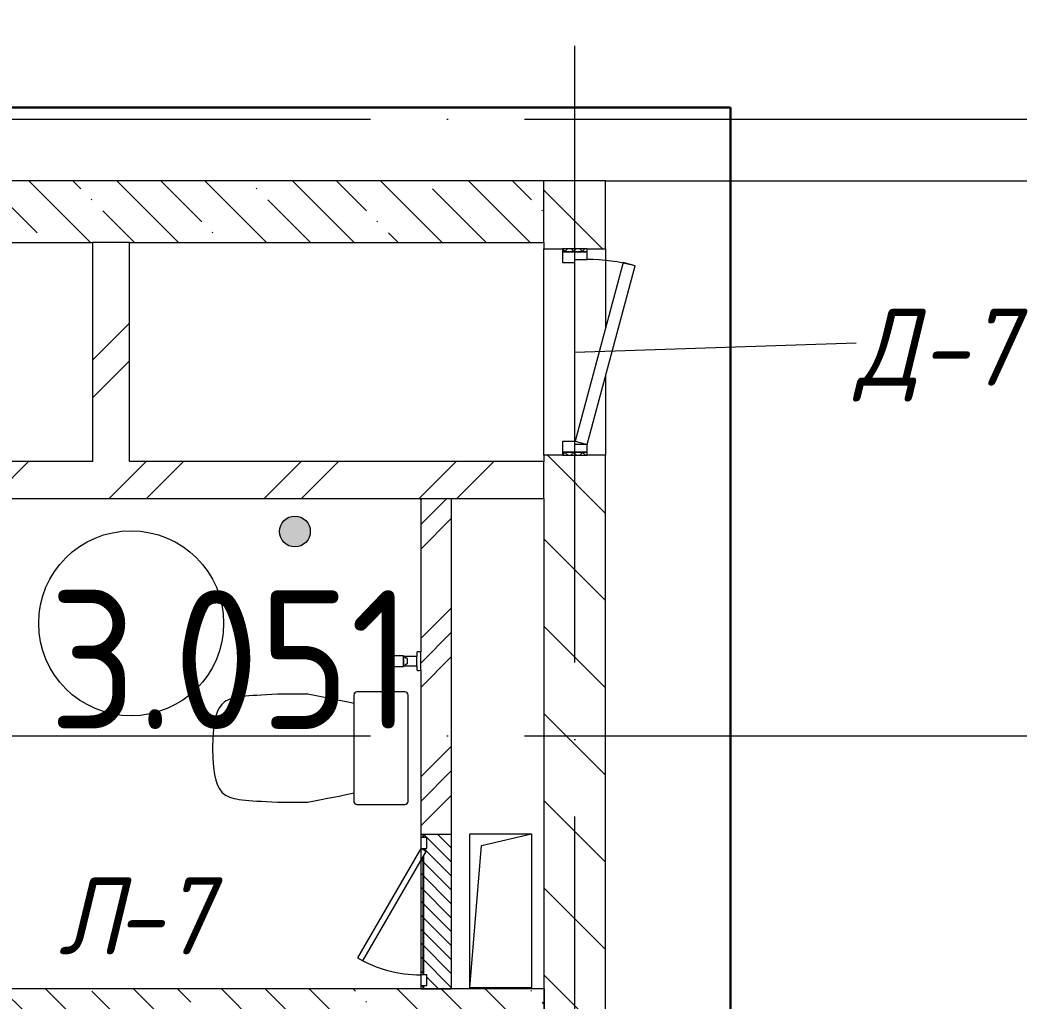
# Model space of a CAD drawing. Header units: millimetres. Extents: x -592259 to 288321, y -552984 to 293768.
# Drawn here: x 166603 to 169844, y -215891 to -212709 of the extents above; entities that cross this region are included whole.
import ezdxf

# ---------------------------------------------------------------- set-up
doc = ezdxf.new("R2010")
doc.units = ezdxf.units.MM
doc.linetypes.add('ADSK_Линия сетки', pattern=[2500, 2000, -250, 0, -250])
for name, color, linetype, lineweight in [('4) Штукатурка', 6, 'Continuous', 30), ('4.5) Штук Гипсовая по ЖБ', 6, 'Continuous', 30), ('4.6) Швы', 6, 'Continuous', 30), ('A-AREA-____-IDEN', 250, 'Continuous', 9), ('A-DETL-GENF-OTLN', 250, 'Continuous', 5), ('A-DOOR-____-IDEN', 250, 'Continuous', 9), ('A-DOOR-____-MCUT', 250, 'Continuous', 5), ('A-DOOR-____-OTLN', 250, 'Continuous', 5), ('A-DOOR-FRAM-MCUT', 250, 'Continuous', 5), ('A-DOOR-FRAM-OTLN', 250, 'Continuous', 5), ('A-FLOR-____-OTLN', 250, 'Continuous', 9), ('A-GENM-____-MCUT', 250, 'Continuous', 25), ('A-GENM-____-OTLN', 250, 'Continuous', 9), ('A-GLAZ-____-OTLN', 250, 'Continuous', 5), ('A-WALL-____-MCUT', 250, 'Continuous', 13), ('A-WALL-____-PATT', 250, 'Continuous', 13), ('G-____-____-TEXT', 250, 'Continuous', 9), ('I-WALL-____-OTLN', 250, 'Continuous', 9), ('P-SANR-FIXT-OTLN', 250, 'Continuous', 9), ('S-GRID-____-OTLN', 250, 'Continuous', 9)]:
    doc.layers.add(name, color=color, linetype=linetype, lineweight=lineweight)
doc.styles.add('ISOCPEUR_1', font='isocpeur.ttf', dxfattribs={"width": 0.9, "height": 250})
doc.styles.add('ISOCPEUR_I', font='isocpeui.ttf', dxfattribs={"width": 0.9, "height": 12.5})
pattern_1 = [(45, (28052.9, -258555.93), (-251.4472, 251.4472), []), (45, (28052.9, -258174.93), (-251.4472, 251.4472), [])]
pattern_2 = [(135, (28052.9, -258555.93), (-142.5612, -142.5612), []), (135, (28195.47, -258555.93), (-142.5612, -142.5612), [252.016, -50.403, 3.353, -47.05])]

# ---------------------------------------------------------------- blocks, each defined once
blk = doc.blocks.new('SND_Унитаз_Santek_HEO - Santek HEO_ 365х635х785_ выпуск-прямой_ PN4_5_ Х-резьба НР DN15_ К-гл_кон_ П DN100-18975652-АР1_Маркировочный план 3 этажа секция 2_3')
at = {"layer": 'P-SANR-FIXT-OTLN', "lineweight": 5}
for p, q in [((-182.5, -10), (-182.5, -165.8)), ((172.5, 0), (-172.5, 0)), ((182.5, -165.8), (182.5, -10)), ((-172.5, -175.8), (172.5, -175.8)), ((-175, -325.6), (-175, -423.4)), ((175, -423.4), (175, -325.6))]:
    blk.add_line(p, q, dxfattribs=at)
for centre, start, end in [((-172.5, -10), 90, 180), ((-172.5, -10), 135, 180), ((172.5, -10), 360, 90), ((172.5, -10), 360, 75), ((-172.5, -165.8), 180, 270), ((-172.5, -165.8), 180, 255), ((172.5, -165.8), 270, 360), ((172.5, -165.8), 285, 360)]:
    blk.add_arc(centre, 10, start, end, dxfattribs=at)
for points in [[(-145, -174.9), (-153.6, -214.5), (-163, -263.9), (-175, -325.6)], [(175, -325.6), (163, -263.9), (153.6, -214.5), (145, -174.9)]]:
    blk.add_open_spline(points, degree=3, dxfattribs=at)
for points, knots in [([(-175, -423.4), (-169.2, -526.5), (-168.1, -609.5), (-96, -631.3), (0, -634.5)], [0, 0, 0, 0, 0.2757876, 0.5440111, 0.5440111, 0.5440111, 0.5440111]), ([(0, -634.5), (96, -631.3), (168.1, -609.5), (169.2, -526.5), (175, -423.4)], [0, 0, 0, 0, 0.2682234, 0.5440111, 0.5440111, 0.5440111, 0.5440111])]:
    blk.add_open_spline(points, degree=3, knots=knots, dxfattribs=at)
blk = doc.blocks.new('Sanitary_Bidets_Dornbracht_27701970-Dornbracht-Bidet-spray - Polished Chrome-28639767-АР1_Маркировочный план 3 этажа секция 2_3')
at = {"layer": 'A-DETL-GENF-OTLN', "lineweight": 5}
for p, q in [((139760.7, 43782.5), (139759.8, 43781.9)), ((139766.4, 43784.5), (139760.7, 43784.5)), ((139760.7, 43784.5), (139760.7, 43783.5)), ((139760.7, 43784.5), (139760.7, 43782.2)), ((139764.1, 43784.5), (139760.7, 43784.5)), ((139760.7, 43783.5), (139760.7, 43782.5)), ((139767.5, 43784.5), (139764.1, 43784.5)), ((139772, 43784.5), (139766.4, 43784.5)), ((139770.9, 43784.5), (139767.5, 43784.5)), ((139774.3, 43784.5), (139770.9, 43784.5)), ((139777.7, 43784.5), (139772, 43784.5)), ((139777.7, 43784.5), (139774.3, 43784.5)), ((139783.4, 43784.5), (139777.7, 43784.5)), ((139781.1, 43784.5), (139777.7, 43784.5)), ((139784.5, 43784.5), (139781.1, 43784.5)), ((139789, 43784.5), (139783.4, 43784.5)), ((139787.9, 43784.5), (139784.5, 43784.5)), ((139791.3, 43784.5), (139787.9, 43784.5)), ((139794.7, 43784.5), (139789, 43784.5)), ((139794.7, 43784.5), (139791.3, 43784.5)), ((139794.7, 43783.6), (139794.7, 43784.5)), ((139794.7, 43783.6), (139794.7, 43784.5)), ((139794.7, 43782.5), (139794.7, 43783.6)), ((139794.7, 43782.4), (139794.7, 43783.6)), ((139799.6, 43782.5), (139794.7, 43782.5)), ((139794.7, 43780.9), (139794.7, 43782.4)), ((139804.4, 43782.5), (139799.6, 43782.5)), ((139809.8, 43782.5), (139804.4, 43782.5)), ((139815.1, 43782.5), (139809.8, 43782.5)), ((139820.5, 43782.5), (139815.1, 43782.5)), ((139825.8, 43782.5), (139820.5, 43782.5)), ((139831.2, 43782.5), (139825.8, 43782.5)), ((139836.5, 43782.8), (139831.2, 43782.5)), ((139838, 43784), (139836.5, 43784)), ((139836.5, 43784), (139836.5, 43782.8)), ((139838, 43784), (139836.5, 43784)), ((139836.5, 43784), (139836.5, 43782.8)), ((139836.5, 43782.8), (139836.5, 43781.7)), ((139839.5, 43797.5), (139838, 43796)), ((139838, 43796), (139838, 43794.6)), ((139838, 43794.6), (139838, 43793.6)), ((139838, 43793.6), (139838, 43792.4)), ((139838, 43792.4), (139838, 43791)), ((139838, 43791), (139838, 43789.4)), ((139838, 43789.4), (139838, 43787.5)), ((139838, 43787.5), (139838, 43785.5)), ((139838, 43785.5), (139838, 43784)), ((139838, 43782.8), (139838, 43784)), ((139838, 43781.7), (139838, 43782.8)), ((139844.8, 43797.5), (139839.5, 43797.5)), ((139850, 43797.5), (139844.8, 43797.5)), ((139850, 43796), (139850, 43797.5)), ((139850, 43795), (139850, 43796)), ((139850, 43793.6), (139850, 43795)), ((139850, 43792.1), (139850, 43793.6)), ((139850, 43790.4), (139850, 43792.1)), ((139850, 43788.6), (139850, 43790.4)), ((139850, 43786.6), (139850, 43788.6)), ((139850, 43784.4), (139850, 43786.6)), ((139850, 43781.9), (139850, 43784.4)), ((139759.8, 43781.9), (139759.7, 43781)), ((139759.7, 43781), (139759.7, 43779.9)), ((139759.7, 43779.9), (139759.7, 43778.8)), ((139759.7, 43778.8), (139759.7, 43778)), ((139759.7, 43778), (139759.7, 43777)), ((139759.7, 43777), (139759.7, 43776)), ((139759.7, 43776), (139759.7, 43774.9)), ((139759.7, 43774.9), (139759.7, 43773.9)), ((139759.7, 43773.9), (139759.7, 43773)), ((139759.7, 43773), (139759.7, 43772.1)), ((139759.7, 43772.1), (139759.7, 43771.2)), ((139759.7, 43771.2), (139759.7, 43770.3)), ((139759.7, 43770.3), (139759.7, 43769.5)), ((139759.7, 43769.5), (139759.7, 43768.6)), ((139759.7, 43768.6), (139759.7, 43767.7)), ((139759.7, 43767.7), (139759.7, 43766.6)), ((139759.7, 43766.6), (139759.7, 43765.5)), ((139759.7, 43765.5), (139759.7, 43764.7)), ((139759.7, 43764.7), (139759.7, 43763.8)), ((139759.7, 43763.8), (139759.7, 43762.9)), ((139759.7, 43762.9), (139759.7, 43761.8)), ((139759.7, 43761.8), (139759.7, 43760.6)), ((139759.7, 43760.6), (139759.7, 43759.7)), ((139759.7, 43759.7), (139759.7, 43758.5)), ((139759.7, 43758.5), (139759.7, 43757.6)), ((139759.7, 43757.6), (139759.7, 43756.5)), ((139759.7, 43756.5), (139759.7, 43755.4)), ((139759.7, 43755.4), (139759.7, 43754.5)), ((139759.7, 43754.5), (139759.7, 43753.6)), ((139759.7, 43753.6), (139760, 43752.8)), ((139760, 43752.8), (139760.7, 43751.5)), ((139760.7, 43782.2), (139760.7, 43780.5)), ((139760.7, 43780.5), (139760.7, 43778.4)), ((139760.7, 43778.4), (139760.7, 43776)), ((139760.7, 43776), (139760.7, 43773.3)), ((139760.7, 43773.3), (139760.7, 43770.5)), ((139760.7, 43770.5), (139760.7, 43767.5)), ((139760.7, 43767.5), (139760.7, 43764.5)), ((139760.7, 43764.5), (139760.7, 43761.7)), ((139760.7, 43761.7), (139760.7, 43759)), ((139760.7, 43759), (139760.7, 43756.6)), ((139760.7, 43756.6), (139760.7, 43754.5)), ((139760.7, 43754.5), (139760.7, 43752.8)), ((139760.7, 43752.8), (139760.7, 43751.5)), ((139760.7, 43751.5), (139760.7, 43750.5)), ((139760.7, 43751.5), (139760.7, 43750.5)), ((139760.7, 43750.5), (139766.4, 43750.5)), ((139760.7, 43750.5), (139764.1, 43750.5)), ((139764.1, 43750.5), (139767.5, 43750.5)), ((139766.4, 43750.5), (139772, 43750.5)), ((139767.5, 43750.5), (139770.9, 43750.5)), ((139770.9, 43750.5), (139774.3, 43750.5)), ((139772, 43750.5), (139777.7, 43750.5)), ((139774.3, 43750.5), (139777.7, 43750.5)), ((139777.7, 43750.5), (139783.4, 43750.5)), ((139777.7, 43750.5), (139781.1, 43750.5)), ((139781.1, 43750.5), (139784.5, 43750.5)), ((139783.4, 43750.5), (139789, 43750.5)), ((139784.5, 43750.5), (139787.9, 43750.5)), ((139787.9, 43750.5), (139791.3, 43750.5)), ((139789, 43750.5), (139794.7, 43750.5)), ((139791.3, 43750.5), (139794.7, 43750.5)), ((139797.1, 43781.8), (139794.7, 43782)), ((139794.7, 43782), (139794.7, 43780.9)), ((139794.7, 43780.9), (139794.7, 43779)), ((139794.7, 43779), (139794.7, 43780.9)), ((139794.7, 43779), (139794.7, 43776.8)), ((139794.7, 43776.8), (139794.7, 43779)), ((139794.7, 43776.8), (139794.7, 43774.3)), ((139794.7, 43774.3), (139794.7, 43776.8)), ((139794.7, 43774.3), (139794.7, 43773.3)), ((139794.7, 43773.3), (139794.7, 43774.3)), ((139794.7, 43773.3), (139794.7, 43771.9)), ((139794.7, 43770.5), (139794.7, 43773.3)), ((139794.7, 43771.9), (139794.7, 43770.5)), ((139794.7, 43770.5), (139794.7, 43769.2)), ((139794.7, 43769.2), (139794.7, 43770.5)), ((139794.7, 43769.2), (139794.7, 43768.3)), ((139794.7, 43768.3), (139794.7, 43769.2)), ((139794.7, 43768.3), (139794.7, 43767.5)), ((139794.7, 43767.5), (139794.7, 43768.3)), ((139794.7, 43767.5), (139794.7, 43766.7)), ((139794.7, 43766.7), (139794.7, 43767.5)), ((139794.7, 43766.7), (139794.7, 43765.9)), ((139794.7, 43765.9), (139794.7, 43766.7)), ((139794.7, 43765.9), (139794.7, 43764.5)), ((139794.7, 43764.5), (139794.7, 43765.9)), ((139794.7, 43764.5), (139794.7, 43763.1)), ((139794.7, 43761.7), (139794.7, 43764.5)), ((139794.7, 43763.1), (139794.7, 43761.7)), ((139794.7, 43761.7), (139794.7, 43760.7)), ((139794.7, 43760.7), (139794.7, 43761.7)), ((139794.7, 43760.7), (139794.7, 43758.2)), ((139794.7, 43758.2), (139794.7, 43760.7)), ((139794.7, 43758.2), (139794.7, 43756)), ((139794.7, 43756), (139794.7, 43758.2)), ((139794.7, 43756), (139794.7, 43754.1)), ((139794.7, 43754.1), (139794.7, 43756)), ((139794.7, 43754.1), (139794.7, 43753)), ((139794.7, 43752.6), (139794.7, 43754.1)), ((139794.7, 43753), (139797.1, 43753.2)), ((139794.7, 43751.4), (139794.7, 43752.6)), ((139794.7, 43751.4), (139794.7, 43752.5)), ((139794.7, 43752.5), (139799.6, 43752.5)), ((139794.7, 43750.5), (139794.7, 43751.4)), ((139794.7, 43750.5), (139794.7, 43751.4)), ((139799.5, 43781.6), (139797.1, 43781.8)), ((139797.1, 43753.2), (139799.5, 43753.4)), ((139800.2, 43781), (139799.5, 43781.6)), ((139799.5, 43753.4), (139800.2, 43754)), ((139799.6, 43752.5), (139804.4, 43752.5)), ((139800.5, 43780.2), (139800.2, 43781)), ((139800.2, 43754), (139800.5, 43754.8)), ((139800.8, 43779.2), (139800.5, 43780.2)), ((139800.5, 43754.8), (139800.8, 43755.8)), ((139801.1, 43778), (139800.8, 43779.2)), ((139800.8, 43755.8), (139801.1, 43757)), ((139801.4, 43777.1), (139801.1, 43778)), ((139801.1, 43757), (139801.6, 43758)), ((139802.9, 43777), (139801.4, 43777.1)), ((139801.6, 43758), (139802.9, 43758)), ((139804.5, 43777), (139802.9, 43777)), ((139802.9, 43758), (139804.5, 43758.1)), ((139804.4, 43752.5), (139809.8, 43752.5)), ((139806.1, 43777), (139804.5, 43777)), ((139804.5, 43758.1), (139806.5, 43758.5)), ((139806.6, 43776.1), (139806.1, 43777)), ((139806.5, 43758.5), (139806.8, 43759.3)), ((139806.9, 43775.2), (139806.6, 43776.1)), ((139806.8, 43759.3), (139807, 43760.3)), ((139807.2, 43774), (139806.9, 43775.2)), ((139807, 43760.3), (139807.3, 43761.6)), ((139807.3, 43772.6), (139807.2, 43774)), ((139807.5, 43771), (139807.3, 43772.6)), ((139807.3, 43761.6), (139807.4, 43763.2)), ((139807.4, 43763.2), (139807.5, 43764)), ((139807.5, 43770.2), (139807.5, 43771)), ((139807.6, 43769.3), (139807.5, 43770.2)), ((139807.5, 43764.8), (139807.6, 43765.7)), ((139807.5, 43764), (139807.5, 43764.8)), ((139807.6, 43768.4), (139807.6, 43769.3)), ((139807.6, 43767.5), (139807.6, 43768.4)), ((139807.6, 43766.6), (139807.6, 43767.5)), ((139807.6, 43765.7), (139807.6, 43766.6)), ((139809.8, 43752.5), (139815.1, 43752.5)), ((139815.1, 43752.5), (139820.5, 43752.5)), ((139820.5, 43752.5), (139825.8, 43752.5)), ((139825.8, 43752.5), (139831.2, 43752.5)), ((139831.2, 43752.5), (139836.5, 43752.5)), ((139836.5, 43781.7), (139836.5, 43778.7)), ((139836.5, 43778.7), (139836.5, 43777.8)), ((139836.5, 43777.8), (139836.5, 43776.8)), ((139836.5, 43776.8), (139836.5, 43775.8)), ((139836.5, 43775.8), (139836.5, 43774.8)), ((139836.5, 43774.8), (139836.5, 43773.7)), ((139836.5, 43773.7), (139836.5, 43772.5)), ((139836.5, 43772.5), (139836.5, 43771.4)), ((139836.5, 43771.4), (139836.5, 43770.2)), ((139836.5, 43770.2), (139836.5, 43769)), ((139836.5, 43769), (139836.5, 43767.8)), ((139836.5, 43767.8), (139836.5, 43766.6)), ((139836.5, 43766.6), (139836.5, 43765.4)), ((139836.5, 43765.4), (139836.5, 43764.2)), ((139836.5, 43764.2), (139836.5, 43763)), ((139836.5, 43763), (139836.5, 43761.9)), ((139836.5, 43761.9), (139836.5, 43760.8)), ((139836.5, 43760.8), (139836.5, 43758.6)), ((139836.5, 43758.6), (139836.5, 43757.6)), ((139836.5, 43757.6), (139836.5, 43756.7)), ((139836.5, 43756.7), (139836.5, 43755.8)), ((139836.5, 43755.8), (139836.5, 43755)), ((139836.5, 43755), (139836.5, 43753.6)), ((139836.5, 43753.6), (139836.5, 43752.4)), ((139836.5, 43752.5), (139836.5, 43751.6)), ((139836.5, 43752.4), (139836.5, 43751.6)), ((139836.5, 43751.6), (139838, 43751.6)), ((139836.5, 43751.6), (139838, 43751.6)), ((139838, 43778.7), (139838, 43781.7)), ((139838, 43777.8), (139838, 43778.7)), ((139838, 43776.8), (139838, 43777.8)), ((139838, 43775.8), (139838, 43776.8)), ((139838, 43774.8), (139838, 43775.8)), ((139838, 43773.7), (139838, 43774.8)), ((139838, 43772.5), (139838, 43773.7)), ((139838, 43771.4), (139838, 43772.5)), ((139838, 43770.2), (139838, 43771.4)), ((139838, 43769), (139838, 43770.2)), ((139838, 43767.8), (139838, 43769)), ((139838, 43766.6), (139838, 43767.8)), ((139838, 43765.4), (139838, 43766.6)), ((139838, 43764.2), (139838, 43765.4)), ((139838, 43763), (139838, 43764.2)), ((139838, 43761.9), (139838, 43763)), ((139838, 43760.8), (139838, 43761.9)), ((139838, 43758.6), (139838, 43760.8)), ((139838, 43757.6), (139838, 43758.6)), ((139838, 43756.7), (139838, 43757.6)), ((139838, 43755.8), (139838, 43756.7)), ((139838, 43755), (139838, 43755.8)), ((139838, 43753.6), (139838, 43755)), ((139838, 43752.4), (139838, 43753.6)), ((139838, 43751.6), (139838, 43752.4)), ((139838, 43751.6), (139838, 43749.2)), ((139850, 43779.3), (139850, 43781.9)), ((139850, 43776.4), (139850, 43779.3)), ((139850, 43773.5), (139850, 43776.4)), ((139850, 43770.4), (139850, 43773.5)), ((139850, 43767.3), (139850, 43770.4)), ((139850, 43764.2), (139850, 43767.3)), ((139850, 43761.2), (139850, 43764.2)), ((139850, 43758.2), (139850, 43761.2)), ((139850, 43755.4), (139850, 43758.2)), ((139850, 43752.8), (139850, 43755.4)), ((139850, 43750.4), (139850, 43752.8)), ((139850, 43748.1), (139850, 43750.4)), ((139838, 43749.2), (139838, 43747.2)), ((139838, 43747.2), (139838, 43745.4)), ((139838, 43745.4), (139838, 43743.8)), ((139838, 43743.8), (139838, 43742.4)), ((139838, 43742.4), (139838, 43741.3)), ((139838, 43741.3), (139838, 43740.3)), ((139838, 43740.3), (139838, 43739.1)), ((139838, 43739.1), (139839.5, 43737.5)), ((139839.5, 43737.5), (139844.8, 43737.5)), ((139844.8, 43737.5), (139850, 43737.6)), ((139850, 43746.2), (139850, 43748.1)), ((139850, 43744.4), (139850, 43746.2)), ((139850, 43742.7), (139850, 43744.4)), ((139850, 43741.2), (139850, 43742.7)), ((139850, 43739.9), (139850, 43741.2)), ((139850, 43738.9), (139850, 43739.9)), ((139850, 43737.6), (139850, 43738.9))]:
    blk.add_line(p, q, dxfattribs=at)
blk = doc.blocks.new('_Wn_-As_OpeningMEP_floor__Rectangular - _Wn_-As_OpeningMEP_floor__Rectangular-32466846-АР1_Маркировочный план 3 этажа секция 2_3')
at = {"layer": 'A-DETL-GENF-OTLN', "lineweight": 5}
for p, q in [((-62.2, 262.2), (100, 300)), ((-100, -200), (-62.2, 262.2))]:
    blk.add_line(p, q, dxfattribs=at)
blk = doc.blocks.new('Дверь_СКБ_1Ст_Внутренняя1 - Н_Д-7л_670x1875h_Технический шкаф ЭОМ и СС-42409385-АР1_Маркировочный план 3 этажа секция 2_3')
at = {"layer": 'A-DOOR-____-OTLN'}
h = blk.add_hatch(dxfattribs=at)
h.set_pattern_fill('FP_145', color=256, style=0, pattern_type=2)
h.set_pattern_definition([(135, (1951.41, 164.685), (-14.14214, -14.14214), []), (225, (1951.41, 164.685), (14.14214, -14.14214), [])])
h.paths.add_polyline_path([(347.5, -40), (347.5, 40), (337.5, 40), (337.5, -40)])
at = {"layer": 'A-DOOR-FRAM-OTLN'}
h = blk.add_hatch(dxfattribs=at)
h.set_pattern_fill('FP_146', color=256, style=0, pattern_type=2)
h.set_pattern_definition([(45, (-171.384, 164.685), (-14.1421, 14.1421), []), (135, (-171.384, 164.685), (-14.1421, -14.1421), [])])
h.paths.add_polyline_path([(-312.5, -40), (-312.5, 40), (-322.5, 40), (-322.5, -40)])
at = {"layer": 'A-DOOR-____-MCUT'}
for p, q in [((-267.1, 195.3), (-277.4, 156.7)), ((312.5, 40), (-267.1, 195.3)), ((-277.4, 156.7), (302.1, 1.4)), ((302.1, 1.4), (312.5, 40))]:
    blk.add_line(p, q, dxfattribs=at)
at = {"layer": 'A-DOOR-____-OTLN'}
blk.add_arc((312.5, 40), 600, 165, 180, dxfattribs=at)
at = {"layer": 'A-DOOR-FRAM-MCUT'}
for p, q in [((-312.5, 40), (-322.5, 40)), ((-322.5, 40), (-322.5, -40)), ((-287.5, 40), (-312.5, 40)), ((-312.5, 40), (-312.5, -40)), ((-312.5, -40), (-312.5, 40)), ((-287.5, 0), (-287.5, 40)), ((312.5, 40), (312.5, 0)), ((337.5, 40), (312.5, 40)), ((337.5, -40), (337.5, 40)), ((347.5, 40), (337.5, 40)), ((337.5, 40), (337.5, -40)), ((347.5, -40), (347.5, 40)), ((-277.5, 0), (-287.5, 0)), ((-277.5, -40), (-277.5, 0)), ((312.5, 0), (302.5, 0)), ((302.5, 0), (302.5, -40)), ((-322.5, -40), (-312.5, -40)), ((-312.5, -40), (-277.5, -40)), ((302.5, -40), (337.5, -40)), ((337.5, -40), (347.5, -40))]:
    blk.add_line(p, q, dxfattribs=at)
blk = doc.blocks.new('АР_Люк - ЛРС_ВК_500х400_наружный_NCS S 1000-N-V203-АР1_Маркировочный план 3 этажа секция 2_3')
at = {"layer": 'A-DOOR-____-OTLN'}
h = blk.add_hatch(dxfattribs=at)
h.set_pattern_fill('FP_144', color=256, style=0, pattern_type=2)
h.set_pattern_definition([(45, (125, 0), (-22.6274, 22.6274), [])])
h.paths.add_polyline_path([(-125, 43), (-125, -50), (375, -50), (375, 50), (365, 50), (365, 30), (330, 30), (330, 50), (320, 32.7), (290, 50), (-125, 50)])
h.paths.add_polyline_path([(-115, 40), (-80, 40), (-80, 30), (-115, 30)])
h.paths.add_polyline_path([(-90, 43), (-80, 43), (-80, 41)])
h.paths.add_polyline_path([(-115, 43), (-115, 48), (-90, 43)])
at = {"layer": 'A-DETL-GENF-OTLN', "lineweight": 5}
for p, q in [((375, 50), (-125, 50)), ((-125, 50), (-125, -50)), ((375, -50), (375, 50)), ((-125, -50), (375, -50))]:
    blk.add_line(p, q, dxfattribs=at)
at = {"layer": 'A-DOOR-____-MCUT', "lineweight": 5}
for p, q in [((-25.1, 255), (-35.1, 237.7)), ((-35.1, 237.7), (320, 32.7)), ((330, 50), (-25.1, 255)), ((-80, 50), (-115, 50)), ((-115, 50), (-115, 30)), ((-80, 30), (-80, 50)), ((320, 32.7), (330, 50)), ((365, 50), (330, 50)), ((330, 50), (330, 30)), ((365, 30), (365, 50)), ((-115, 30), (-80, 30)), ((330, 30), (365, 30))]:
    blk.add_line(p, q, dxfattribs=at)
blk.add_arc((330, 50), 410, 150, 180, dxfattribs=at)
at = {"layer": 'A-DOOR-____-OTLN'}
blk.add_line((330, 50), (-25.1, 255), dxfattribs=at)
blk = doc.blocks.new('ASML_АР_Отделка Люка - ВО Отделка люков_Грунтовка 0_Шпатлевка 0_Окраска 0_0-42722003-АР1_Маркировочный план 3 этажа секция 2_3')
at = {"layer": 'A-GENM-____-MCUT', "lineweight": 5}
for p, q in [((-240, 3), (-250, 3)), ((-250, 3), (-250, 0)), ((177.1, 3), (-205, 3)), ((205, 3), (201, 3)), ((250, 3), (240, 3)), ((250, 0), (250, 3)), ((-250, 0), (-240, 0)), ((-205, 0), (182.3, 0)), ((199.2, 0), (205, 0)), ((240, 0), (250, 0))]:
    blk.add_line(p, q, dxfattribs=at)
blk = doc.blocks.new('AAR_СКБ_Марка_Помещения_мал - Номер-28977439-АР1_Маркировочный план 3 этажа секция 2_3')
at = {"layer": 'A-AREA-____-IDEN'}
blk.add_circle((-0.028, 0), 3, dxfattribs=at)

msp = doc.modelspace()

# ---------------------------------------------------------------- hatches: boundary and pattern name
at = {"layer": 'A-WALL-____-PATT', "lineweight": 15}
h = msp.add_hatch(dxfattribs=at)
h.set_pattern_fill('FP_19', color=256, style=0, pattern_type=2)
h.set_pattern_definition(pattern_2)
h.paths.add_polyline_path([(164752.8838, -213430.9602), (168302.9057, -213430.9602), (168302.9057, -213230.9602), (164752.8838, -213230.9602)])
h.paths.add_polyline_path([(164352.8838, -213430.9602), (164352.8838, -213230.9602), (159002.8838, -213230.9602), (159002.8838, -213430.9602), (164252.8838, -213430.9602)])
h.paths.add_polyline_path([(153012.8838, -213430.9602), (158502.8838, -213430.9602), (158502.8838, -213230.9602), (153012.8838, -213230.9602), (153012.8838, -213360.0158)])
h = msp.add_hatch(dxfattribs=at)
h.set_pattern_fill('FP_1', color=256, style=0, pattern_type=2)
h.set_pattern_definition([(135, (28052.9, -258555.93), (-141.42136, -141.42136), [])])
h.paths.add_polyline_path([(168502.9057, -221000.7777), (168502.9057, -220195.9296), (168302.9057, -220195.9296), (168302.9057, -221000.7777), (168445.192, -221000.7777)])
h.paths.add_polyline_path([(168302.9057, -219095.9296), (168502.9057, -219095.9296), (168502.9057, -214120.9602), (168302.9057, -214120.9602), (168302.9057, -219065.9296)])
h.paths.add_polyline_path([(168302.9057, -213450.9602), (168502.9057, -213450.9602), (168502.9057, -213230.9602), (168302.9057, -213230.9602), (168302.9057, -213430.9602)])
h = msp.add_hatch(dxfattribs=at)
h.set_pattern_fill('FP_2', color=256, style=0, pattern_type=2)
h.set_pattern_definition(pattern_1)
h.paths.add_polyline_path([(166837.9057, -214140.9286), (166957.9057, -214140.9286), (166957.9057, -213430.9602), (166837.9057, -213430.9602), (166837.9057, -214130.2223)])
h = msp.add_hatch(dxfattribs=at)
h.set_pattern_fill('FP_2', color=256, style=0, pattern_type=2)
h.set_pattern_definition(pattern_1)
h.paths.add_polyline_path([(168302.9057, -214260.9286), (168302.9057, -214140.9286), (164752.9057, -214140.9286), (164752.9057, -214260.9286), (168287.3432, -214260.9286)])
h = msp.add_hatch(dxfattribs=at)
h.set_pattern_fill('FP_11', color=256, style=0, pattern_type=2)
h.set_pattern_definition([(45, (28052.9, -258555.93), (-224.5064, 224.5064), []), (45, (28132.28, -258555.93), (0, 449.0128), []), (45, (27973.53, -258555.93), (0, 449.0128), [])])
h.paths.add_polyline_path([(167909.9057, -215350.928), (168002.9057, -215350.928), (168002.9057, -214260.9286), (167902.9057, -214260.9286), (167902.9057, -215350.928)])
h = msp.add_hatch(dxfattribs=at)
h.set_pattern_fill('FP_19', color=256, style=0, pattern_type=2)
h.set_pattern_definition(pattern_2)
h.paths.add_polyline_path([(168262.8838, -216050.928), (168302.9057, -216050.928), (168302.9057, -215850.928), (166077.9057, -215850.9292), (166077.9057, -216050.928), (168227.8838, -216050.928)])
h.paths.add_polyline_path([(165027.9057, -216050.928), (165027.9057, -215850.928), (164552.9057, -215850.928), (164552.9057, -216050.928), (164997.9057, -216050.928)])
at = {"layer": 'G-____-____-TEXT'}
h = msp.add_hatch(color=130, dxfattribs=at)
edge = h.paths.add_edge_path()
edge.add_arc((167494.9462, -214368.1111), 50, 0, 360)

# ---------------------------------------------------------------- linework, layer by layer
at = {"layer": '4) Штукатурка'}
msp.add_line((168907.84, -221187.4365), (168907.84, -212993.3086), dxfattribs=at)
at = {"layer": '4.5) Штук Гипсовая по ЖБ'}
msp.add_line((165018.6012, -212993.3086), (168907.84, -212993.3086), dxfattribs=at)
at = {"layer": '4.6) Швы'}
msp.add_lwpolyline([(168907.84, -214425.0915), (168907.84, -213442.1692)], dxfattribs=at)
at = {"layer": 'A-DOOR-____-IDEN'}
msp.add_line((168402.9057, -213785.9602), (169315.1483, -213756.4367), dxfattribs=at)
at = {"layer": 'A-FLOR-____-OTLN', "lineweight": 5}
for p, q in [((168502.9057, -213230.9602), (173103.0569, -213230.9602)), ((168062.8838, -215848.4286), (168062.8838, -215348.4286)), ((168062.8838, -215348.4286), (168262.8838, -215348.4286)), ((168262.8838, -215348.4286), (168262.8838, -215848.4286)), ((168262.8838, -215848.4286), (168062.8838, -215848.4286))]:
    msp.add_line(p, q, dxfattribs=at)
at = {"layer": 'A-WALL-____-MCUT', "color": 250, "lineweight": 15}
for p, q in [((168302.9057, -213230.9602), (164752.8838, -213230.9602)), ((168302.9057, -213430.9602), (168302.9057, -213230.9602)), ((164752.8838, -213430.9602), (166837.9057, -213430.9602)), ((166957.9057, -213430.9602), (168302.9057, -213430.9602)), ((167909.9057, -215850.928), (166077.9057, -215850.928)), ((168304.9057, -215850.928), (167912.9057, -215850.928)), ((168304.9057, -216050.928), (168304.9057, -215850.928))]:
    msp.add_line(p, q, dxfattribs=at)
at = {"layer": 'A-WALL-____-MCUT', "color": 7, "lineweight": 15}
for p, q in [((168502.9057, -213230.9602), (168302.9057, -213230.9602)), ((168502.9057, -213450.9602), (168502.9057, -213230.9602)), ((166837.9057, -213430.9602), (166837.9057, -214140.9286)), ((166957.9057, -214140.9286), (166957.9057, -213430.9602)), ((168302.9057, -213430.9602), (168302.9057, -213450.9602)), ((168302.9057, -213450.9602), (168362.9057, -213450.9602)), ((168442.9057, -213450.9602), (168502.9057, -213450.9602)), ((166837.9057, -214140.9286), (164752.9057, -214140.9286)), ((168302.9057, -214140.9286), (166957.9057, -214140.9286)), ((168302.9057, -214120.9602), (168302.9057, -214140.9286)), ((168362.9057, -214120.9602), (168302.9057, -214120.9602)), ((168502.9057, -214120.9602), (168442.9057, -214120.9602)), ((168502.9057, -219065.9296), (168502.9057, -214120.9602)), ((164752.9057, -214260.9286), (168302.9057, -214260.9286)), ((167902.9057, -214260.9286), (167902.9057, -214758.4297)), ((168002.9057, -215850.928), (168002.9057, -214260.9286)), ((168302.9057, -214260.9286), (168302.9057, -219065.9296)), ((167902.9057, -214818.2861), (167902.9057, -215360.928)), ((167902.9057, -215435.928), (167902.9057, -215805.928)), ((167902.9057, -215840.928), (167902.9057, -215850.928))]:
    msp.add_line(p, q, dxfattribs=at)
at = {"layer": 'A-WALL-____-MCUT', "lineweight": 15}
for p, q in [((166957.9057, -213430.9602), (166837.9057, -213430.9602)), ((168302.9057, -214260.9286), (168302.9057, -214140.9286))]:
    msp.add_line(p, q, dxfattribs=at)
at = {"layer": 'G-____-____-TEXT', "color": 130}
msp.add_circle((167494.9462, -214368.1111), 50, dxfattribs=at)
at = {"layer": 'I-WALL-____-OTLN', "lineweight": 15}
for p, q in [((168302.9057, -214120.9602), (168302.9057, -213450.9602)), ((168502.9057, -213450.9602), (168502.9057, -213707.489)), ((168502.9057, -213862.0371), (168502.9057, -214120.9602))]:
    msp.add_line(p, q, dxfattribs=at)
at = {"layer": 'S-GRID-____-OTLN', "linetype": 'ADSK_Линия сетки'}
for p, q in [((168402.9057, -262294.7685), (168402.9057, -197353.9241)), ((93236.8325, -213030.9286), (184510.8783, -213030.9286)), ((93236.8325, -215030.9286), (184856.9445, -215030.9286))]:
    msp.add_line(p, q, dxfattribs=at)

# ---------------------------------------------------------------- block references
at = {"layer": 'A-AREA-____-IDEN', "xscale": 99.99999999999993, "yscale": 99.99999999999993, "zscale": 99.99999999999993}
msp.add_blockref('AAR_СКБ_Марка_Помещения_мал - Номер-28977439-АР1_Маркировочный план 3 этажа секция 2_3', (166966.5336, -214665.9238), dxfattribs=at)
at = {"layer": 'A-DOOR-____-OTLN'}
for name, p, rotation in [('Дверь_СКБ_1Ст_Внутренняя1 - Н_Д-7л_670x1875h_Технический шкаф ЭОМ и СС-42409385-АР1_Маркировочный план 3 этажа секция 2_3', (168402.9057, -213773.4602), 270), ('АР_Люк - ЛРС_ВК_500х400_наружный_NCS S 1000-N-V203-АР1_Маркировочный план 3 этажа секция 2_3', (167952.9057, -215725.928), 90)]:
    msp.add_blockref(name, p, dxfattribs=dict(at, rotation=rotation))
at = {"layer": 'A-GENM-____-OTLN', "lineweight": 5, "rotation": 90}
msp.add_blockref('ASML_АР_Отделка Люка - ВО Отделка люков_Грунтовка 0_Шпатлевка 0_Окраска 0_0-42722003-АР1_Маркировочный план 3 этажа секция 2_3', (167912.9057, -215600.928), dxfattribs=at)
at = {"layer": 'A-GLAZ-____-OTLN'}
msp.add_blockref('_Wn_-As_OpeningMEP_floor__Rectangular - _Wn_-As_OpeningMEP_floor__Rectangular-32466846-АР1_Маркировочный план 3 этажа секция 2_3', (168162.8838, -215648.4286), dxfattribs=at)
at = {"layer": 'P-SANR-FIXT-OTLN', "lineweight": 5}
msp.add_blockref('Sanitary_Bidets_Dornbracht_27701970-Dornbracht-Bidet-spray - Polished Chrome-28639767-АР1_Маркировочный план 3 этажа секция 2_3', (28052.9057, -258555.9292), dxfattribs=at)
at = {"layer": 'P-SANR-FIXT-OTLN', "lineweight": 5, "rotation": 270.0000000000019}
msp.add_blockref('SND_Унитаз_Santek_HEO - Santek HEO_ 365х635х785_ выпуск-прямой_ PN4_5_ Х-резьба НР DN15_ К-гл_кон_ П DN100-18975652-АР1_Маркировочный план 3 этажа секция 2_3', (167861.9057, -215070.9292), dxfattribs=at)

# ---------------------------------------------------------------- texts
at = {"layer": 'A-AREA-____-IDEN', "insert": (166697.0332, -214558.4382), "char_height": 450, "width": 609.2825, "attachment_point": 1, "style": 'ISOCPEUR_1'}
msp.add_mtext('3.051', dxfattribs=at)
at = {"layer": 'A-DOOR-____-IDEN', "char_height": 250, "attachment_point": 1, "style": 'ISOCPEUR_I'}
for s, insert, width in [('\\fISOCPEUR|b0|i1|c204|p34|;\\W.9;Д', (169315.1483, -213645.0825), 252.531562), ('-7', (169523.5077, -213645.0825), 404.0505), ('\\fISOCPEUR|b0|i1|c204|p34|;\\W.9;Л', (166727.7433, -215489.5738), 223.670812), ('-7', (166912.2901, -215489.5738), 404.0505)]:
    msp.add_mtext(s, dxfattribs=dict(at, insert=insert, width=width))

doc.saveas('drawing.dxf')
